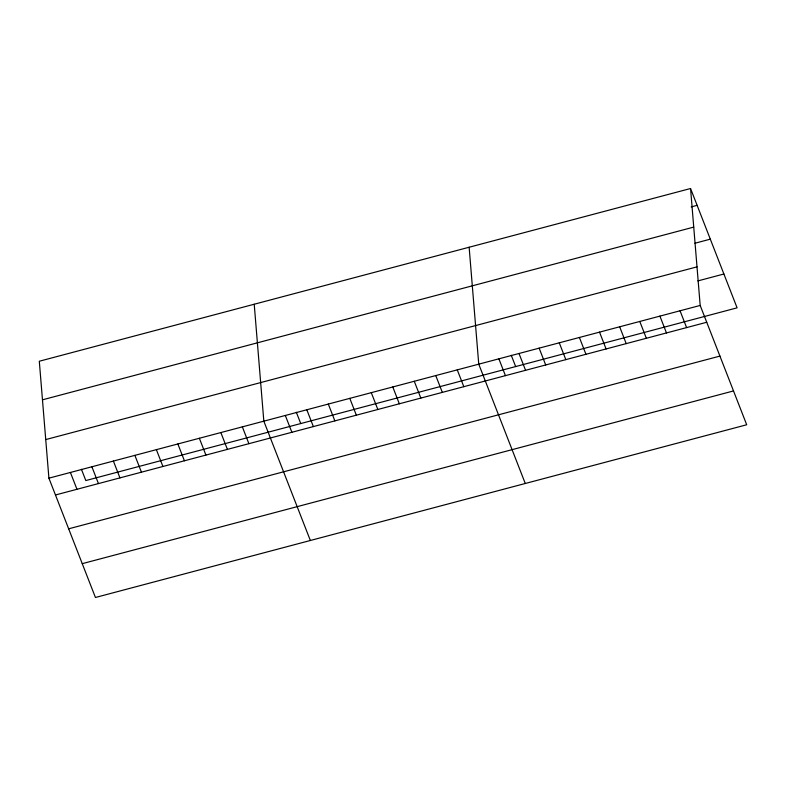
<?xml version="1.0" encoding="UTF-8"?>
<svg xmlns="http://www.w3.org/2000/svg" width="786" height="786" viewBox="0 0 786 786"><rect width="100%" height="100%" fill="white"/><g stroke="black" fill="none" stroke-linecap="round" stroke-linejoin="round"><path stroke-width="1.18" d="M690.56 188.512L39.3 361.236L48.909 478.163L95.44 597.488L746.7 424.764L700.179 305.44L690.56 188.512L737.091 307.837L85.821 480.56L81.43 469.281M691.199 206.905L697.123 205.333M42.473 399.819L693.733 227.105M694.912 243.247L710.308 239.16M45.745 439.58L697.005 266.857M697.85 280.916L723.896 274.009M48.909 478.163L700.179 305.44M55.472 494.984L706.732 322.26M68.657 528.811L719.927 356.087M82.245 563.66L733.515 390.937M680.047 310.784L686.61 327.605M659.916 316.119L666.479 332.94M639.784 321.454L646.347 338.275M619.663 326.799L626.216 343.62M599.531 332.134L606.085 348.955M579.4 337.479L585.953 354.299M559.268 342.814L565.822 359.634M539.137 348.149L545.7 364.969M519.006 353.494L525.569 370.314M511.264 355.292L515.655 366.561M498.874 358.829L505.437 375.649M525.274 483.488L478.753 364.164L469.134 247.236M457.255 369.872L463.819 386.692M435.768 375.57L442.322 392.391M414.271 381.269L420.834 398.089M392.784 386.967L399.337 403.788M371.287 392.666L377.85 409.486M349.799 398.364L356.353 415.185M328.302 404.063L334.865 420.883M306.815 409.761L313.368 426.582M296.342 412.286L300.743 423.556M285.318 415.47L291.881 432.29M310.352 540.483L263.831 421.168L254.222 304.241M242.343 426.867L248.897 443.687M220.846 432.565L227.409 449.386M199.359 438.264L205.912 455.084M177.862 443.962L184.425 460.783M156.375 449.661L162.928 466.481M134.878 455.359L141.441 472.18M113.39 461.068L119.944 477.888M91.893 466.766L98.456 483.587M70.406 472.465L76.959 489.285"/></g></svg>
